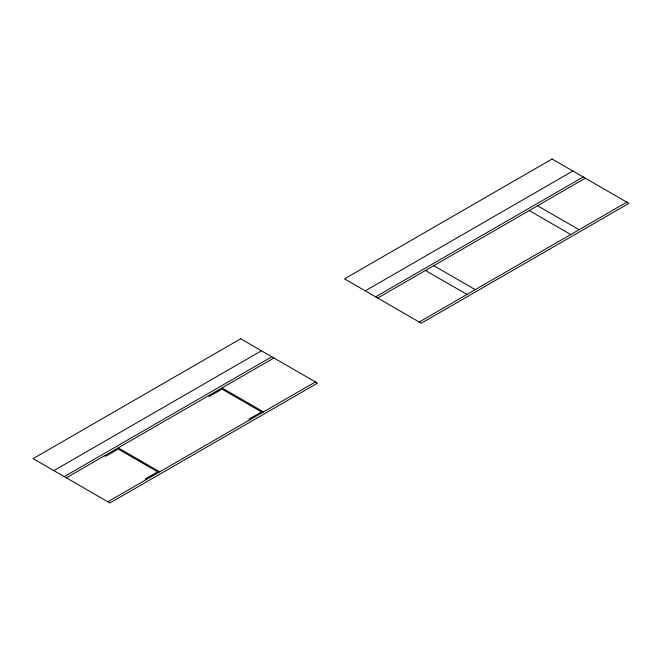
<?xml version="1.0" encoding="UTF-8"?>
<svg xmlns="http://www.w3.org/2000/svg" width="662" height="662" viewBox="0 0 662 662"><rect width="100%" height="100%" fill="white"/><g stroke="black" fill="none" stroke-linecap="round" stroke-linejoin="round"><path stroke-width="0.99" d="M53.862 470.632L261.457 350.777M365.25 290.85L572.845 170.995M64.239 476.623L271.834 356.768M375.635 296.841L583.23 176.986M66.316 477.823L273.911 357.968M377.712 298.041L585.307 178.186M107.832 501.796L315.426 381.941M419.228 322.013L626.823 202.158M537.561 205.75L579.076 229.722M529.252 210.549L570.776 234.513M433.759 265.677L475.283 289.65M425.459 270.477L466.975 294.441M222.01 387.932L263.534 411.905M208.522 395.719L209.556 396.323L222.01 389.132L261.457 411.905L249.003 419.096L250.037 419.691M118.217 447.86L159.732 471.832M104.72 455.646L105.754 456.25L118.217 449.059L157.655 471.832L145.201 479.023L146.236 479.619M240.695 338.787L33.1 458.642L109.909 502.988L317.503 383.141L240.695 338.787M552.091 159.012L344.497 278.859L421.305 323.213L628.9 203.358L552.091 159.012"/></g></svg>
